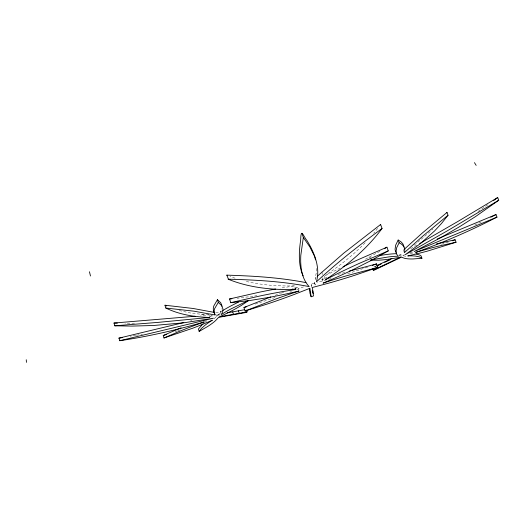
<?xml version="1.0" encoding="UTF-8"?>
<svg xmlns="http://www.w3.org/2000/svg" width="525" height="525" viewBox="0 0 525 525"><rect width="100%" height="100%" fill="white"/><g stroke="black" fill="none" stroke-linecap="round" stroke-linejoin="round"><path stroke-width="0.39" stroke-dasharray="2.62 1.97" d="M316.549 268.446L316.378 272.245L315.184 278.309L315.669 279.746M403.567 249.559L404.073 252.059M315.302 285.036L314.108 281.479L315.243 285.068M220.868 313.32L220.467 312.034L221.498 309.947A154.002 31.362 -14.1 0 0 221.891 308.68M377.606 228.408L373.721 233.244M216.95 315.892L217.803 314.829L220.868 314.324M365.151 242.767C353.246 255.117 339.688 265.788 325.474 275.349M431.819 230.002L432.908 228.933M215.952 316.975L214.817 318.084A105.44 20.416 -15.5 0 1 213.977 318.832M430.224 231.538L415.977 243.764M315.184 278.309L316.122 277.43M414.192 245.123L415.446 244.177M487.745 204.802L477.245 212.074M220.467 312.034L220.762 311.837A96.193 18.323 -17 0 1 222.305 310.853M416.883 245.116L408.844 249.637M379.831 251.377L364.212 259.829M325.625 275.428L332.778 271.819A178.841 35.083 -20 0 1 340.272 268.098M399.105 255.34L400.503 254.651L403.83 255.872A108.636 20.088 -21.6 0 0 406.731 256.338M402.8 255.596L404.65 254.684M481.222 221.996L473.104 225.848M373.866 267.015L376.038 265.991M374.817 266.982L376.228 266.319M219.115 315.518L218.722 314.245L220.579 313.386M327.16 277.344L321.891 279.608L322.855 282.43M303.522 286.88L296.763 289.524M177.896 330.743L180.593 329.812M367.546 267.107L354.428 271.51A166.327 38.332 -19.6 0 1 346.618 273.998M321.891 279.608L322.724 279.326A124.084 23.29 -18.7 0 1 324.785 278.644M175.16 331.669L177.214 330.98M294.289 288.671L297.832 287.516L299.014 291.047M448.337 242.077L440.646 244.519M255.13 304.087L266.129 300.523A164.607 38.43 -18 0 0 275.428 297.36M326.543 279.91L317.323 282.391M311.725 287.549L311.22 283.953L315.794 282.791M190.47 320.972L191.947 320.611M210.262 316.234L212.415 315.722L213.209 318.268M297.832 287.516L292.412 288.763M409.979 252.742L413.542 251.921M368.793 257.493L370.88 257.073M136.474 335.265L142.511 334.136M209.272 316.293L212.415 315.722M135.719 335.409L130.292 336.322M218.722 314.245L220.257 313.996M254.533 296.021L256.935 295.647M295.713 289.459L294.518 285.882L285.679 287.3A175.58 35.162 -17 0 0 280.068 288.238M215.742 312.565L220.762 311.837M252.952 296.244L237.228 298.272M201.515 314.462L204.638 314.062M209.357 316.142L208.963 314.856L200.648 315.689M294.518 285.882C277.948 286.289 261.227 285.134 245.096 281.144M134.479 323.341L124.983 323.321M208.963 314.856L192.655 313.471L178.605 310.446M235.082 278.204L230.009 276.367M400.503 254.651L401.192 256.541M399.545 254.677L400.227 256.567M324.378 276.065L325.113 278.211M311.22 283.953L311.929 286.066M217.803 314.829L218.197 316.103M215.814 314.127L216.622 316.687M321.963 271.95L322.271 274.7M322.567 277.705L322.855 280.921M409.927 253.358A94.986 17.542 -20.2 0 1 414.612 253.621M204.704 322.402A94.29 17.653 -16.8 0 1 206.837 320.814M331.131 278.624A166.327 38.332 -19.6 0 1 328.821 279.274M337.903 274.477A124.084 23.29 -18.7 0 1 344.761 272.423M275.113 295.312A123.677 23.277 -18.3 0 1 280.534 293.363M281.216 293.127A123.677 23.277 -18.3 0 1 284.629 291.933M291.48 291.546A164.607 38.43 -18 0 1 289.964 292.117"/><path stroke-width="0.79" d="M317.192 276.373L343.547 253.306L380.618 224.477L382.056 228.473L381.767 228.69C359.146 245.359 336.932 262.684 316.398 281.892C320.572 267.684 314.416 252.807 307.118 240.752C303.476 236.611 300.969 226.99 300.694 239.722C300.182 243.646 299.611 247.564 299.44 251.521C299.086 259.737 299.637 268.282 303.135 275.848M301.901 233.244L303.332 237.457L300.799 255.36C300.241 266.175 301.363 278.362 309.159 286.617C282.608 281.315 255.452 279.917 228.447 279.195L226.826 275.146C253.306 275.94 279.897 277.508 305.944 282.614M403.83 247.019A146.862 30.962 -20.2 0 0 402.688 243.639L400.877 241.71L398.173 240.037L395.699 245.09L395.082 249.178A159.626 30.568 -23 0 0 396.224 252.341M398.173 240.037L399.151 242.734L396.657 247.741L396.021 251.783A159.731 30.161 -22.9 0 0 397.156 254.901L398.462 256.213L395.981 256.285A96.58 17.942 -20.1 0 0 388.52 256.935L371.116 259.829M203.103 323.722L198.417 328.985L199.165 331.419L201.37 328.532L204.986 325.283A94.343 17.417 -16.8 0 1 210.046 321.681L212.356 320.224L205.734 323.033A166.261 36.921 -14.5 0 1 192.563 328.269L163.99 337.982L163.249 335.488L178.973 328.696A125.245 22.91 -15.6 0 1 181.079 327.843M446.762 212.769L446.985 212.454L448.035 215.237L441.551 223.42L434.569 230.948L420.617 243.449L405.32 254.638L446.913 231.079L498.75 200.255L497.693 197.551L458.082 221.347L419.593 243.593M380.323 224.871L380.618 224.477M222.068 306.259L220.749 302.833L217.442 299.703L213.832 305.904A147.236 31.152 -17.1 0 0 213.616 310.938L214.935 314.35M382.056 228.473L381.931 228.637C366.712 249.126 346.828 265.683 325.598 279.641L334.018 275.408A178.979 34.512 -19.9 0 1 359.671 263.222L388.257 250.878L386.938 247.196L358.391 259.58A178.841 35.083 -20 0 0 343.068 266.739M217.442 299.703L218.295 302.42L214.666 308.569A147.328 30.752 -17.1 0 0 214.43 313.543L215.138 314.993L193.948 311.181L165.841 308.044L164.988 305.222L193.115 308.477L214.331 312.414M404.322 249.224L422.271 233.041L446.985 212.454M448.035 215.237L423.262 235.712L404.309 252.696L404.742 250.858A146.954 30.562 -20.2 0 0 403.646 246.277L401.842 244.381L399.151 242.734M497.693 197.551L493.743 200.445M248.666 300.503L241.205 305.517A111.877 23.002 -15.8 0 1 228.493 312.513L219.516 316.792L247.104 311.889L246.507 310.026M498.75 200.255L475.762 216.425L460.005 226.439L440.226 237.982L414.186 251.501L496.985 217.114L495.994 214.567L437.246 238.96M247.104 311.889L246.159 312.46L218.597 317.369L215.598 320.591A105.505 20.134 -15.5 0 1 207.802 326.406L199.165 331.419M384.405 248.699L386.938 247.196M388.257 250.878L370.814 260.656L352.557 269.896A254.599 68.453 -17.6 0 1 333.46 278.657L323.098 283.139L329.431 281.052A124.044 22.864 -18.6 0 1 345.982 275.94L377.856 267.389L376.615 263.911L349.223 271.136M495.994 214.567L490.79 217.212M496.985 217.114L496.768 217.225C470.551 230.744 443.415 242.478 415.642 252.413L422.448 250.464A126.65 22.253 -21.3 0 1 440.199 245.733L456.048 242.222L455.123 239.774L439.274 243.252A126.584 22.549 -21.3 0 0 436.439 243.948M238.593 302L230.055 306.37A96.193 18.323 -17 0 0 222.843 310.518M391.853 258.477L376.76 265.65M376.937 265.985L381.176 263.983M384.72 262.323L390.023 259.822M372.862 268.931L373.295 270.165L400.457 257.197L391.289 258.818A114.936 22.673 -21.4 0 1 378.184 260.216L370.368 260.157M163.99 337.982L179.734 331.216A125.318 22.614 -15.6 0 1 197.479 324.391L204.277 321.91C176.623 330.054 148.431 336.427 119.91 340.705L118.926 338.139L183.796 322.553M247.905 300.674L230.875 308.969A96.141 18.053 -17 0 0 223.65 313.09L221.274 314.6L222.311 312.533A154.101 30.942 -14.1 0 0 222.902 308.884L221.589 305.504L218.295 302.42M377.856 267.389L355.642 274.988A166.497 37.629 -19.6 0 1 328.479 283.205L312.408 287.47L313.491 295.982L311.141 296.756L309.934 288.284L294.158 294.479A164.778 37.721 -18 0 1 267.264 304.021L245.083 311.01L243.961 307.506L270.723 296.933M245.083 311.01L276.275 298.843A123.775 22.87 -18.3 0 1 292.694 293.121L299.014 291.047L288.35 293.482A258.51 68.165 -20.3 0 1 268.564 297.498L249.375 300.576L230.724 302.676L229.55 298.968L258.923 292.287A175.58 35.162 -17 0 1 275.605 289.026M372.422 265.407L376.615 263.911M452.327 240.732L455.123 239.774M456.048 242.222L427.704 251.042A171.872 36.048 -22.9 0 1 414.455 254.408L407.761 255.931L410.169 255.852A94.927 17.286 -20.2 0 1 415.511 256.088L419.423 256.902L421.936 258.274L412.985 258.963A108.701 19.806 -21.6 0 1 404.729 258.353L401.415 257.165L374.279 270.113L373.295 270.165M163.249 335.488L166.799 334.392M243.961 307.506L246.763 306.659M230.724 302.676L260.111 295.949A175.711 34.591 -17 0 1 286.873 290.902L295.713 289.459C272.902 290.128 249.585 287.89 228.277 279.248L228.113 279.182M244.735 309.691L227.168 312.867M379.595 255.485L387.594 254.356A96.528 18.185 -20.1 0 1 395.062 253.739L396.526 253.693M122.633 337.555L118.926 338.139M119.674 340.738L213.209 318.268L183.678 322.816L153.582 325.487L132.129 326.091L114.791 325.808L113.997 323.039L195.11 316.253M229.55 298.968L231.86 298.764M114.791 325.808L158.077 322.383L209.757 317.428C194.736 317.041 179.465 314.665 165.841 308.044M117.357 323.137L113.997 323.039M416.076 253.844L420.367 255.334L421.05 255.865L421.936 258.274M226.826 275.146L227.233 275.31M166.563 305.95L164.988 305.222M303.332 237.457L309.908 246.999L314.403 255.957M474.462 162.638L476.162 165.388M312.546 290.594L313.005 291.966M312.526 291.631L313.215 293.672M311.141 296.756L310.006 293.403L309.304 288.343M238.429 310.846L239.223 313.346M232.693 311.896L233.487 314.409M314.6 256.331L315.512 259.836M89.447 271.747L90.484 275.999M26.25 359.756L26.453 362.362"/></g></svg>
